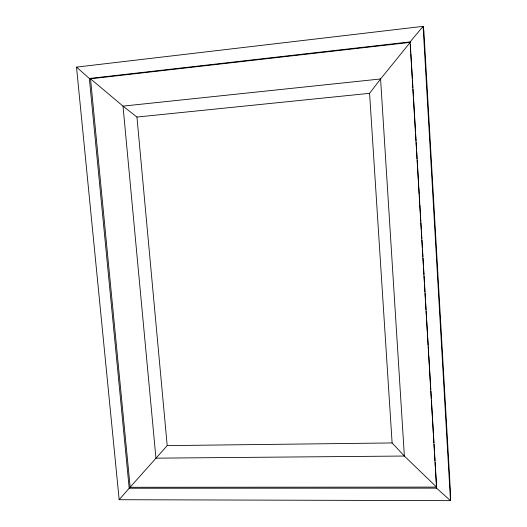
<?xml version="1.0" encoding="UTF-8"?>
<svg xmlns="http://www.w3.org/2000/svg" width="527" height="527" viewBox="0 0 527 527"><rect width="100%" height="100%" fill="white"/><g stroke="black" fill="none" stroke-linecap="round" stroke-linejoin="round"><path stroke-width="0.79" d="M76.514 67.113L89.353 78.477L410.085 41.896L436.56 488.147L436.6 487.1L404.367 456.039L392.114 442.95L369.585 93.325L380.586 78.971L410.217 42.377L410.085 41.896L423.115 26.35L423.879 31.073L450.407 491.105L450.486 500.65L119.168 499.715L76.514 67.113L423.115 26.35L450.486 500.65L436.56 488.147L129.194 488.246L119.168 499.715M435.137 462.489L436.6 487.1L130.182 487.284L90.525 78.8L123.008 106.118L136.948 117.053L167.197 445.625L129.194 488.246L89.353 78.477L90.525 78.8L410.217 42.377M136.948 117.053L369.585 93.325M167.197 445.625L392.114 442.95M410.362 44.841L410.796 52.226M410.895 53.866L412.358 78.483M412.457 80.124L412.891 87.508M412.99 89.149L413.431 96.533M413.524 98.174L415.52 131.816M415.619 133.456L416.06 140.841M416.152 142.481L416.593 149.866M416.692 151.512L417.127 158.897M417.226 160.537L418.688 185.148M418.781 186.795L419.222 194.18M419.321 195.82L419.755 203.205M419.854 204.845L420.289 212.229M420.388 213.87L420.829 221.254M420.921 222.895L421.317 229.456M421.409 231.103L421.85 238.487M421.949 240.128L422.384 247.512M422.483 249.152L422.917 256.537M423.016 258.177L423.458 265.562M423.556 267.202L423.991 274.587M424.09 276.227L424.479 282.795M424.578 284.435L425.012 291.82M425.111 293.46L425.546 300.845M425.645 302.485L426.086 309.869M426.185 311.51L426.62 318.894M426.718 320.535L427.641 336.127M427.74 337.767L428.174 345.152M428.273 346.792L428.714 354.177M428.813 355.817L430.809 389.46M430.902 391.1L431.343 398.484M431.442 400.125L433.438 433.767M433.53 435.407L433.971 442.792M434.07 444.432L434.505 451.817M434.604 453.464L435.038 460.848M380.586 78.971L123.008 106.118L155.952 458.154L404.367 456.039L380.586 78.971"/></g></svg>
